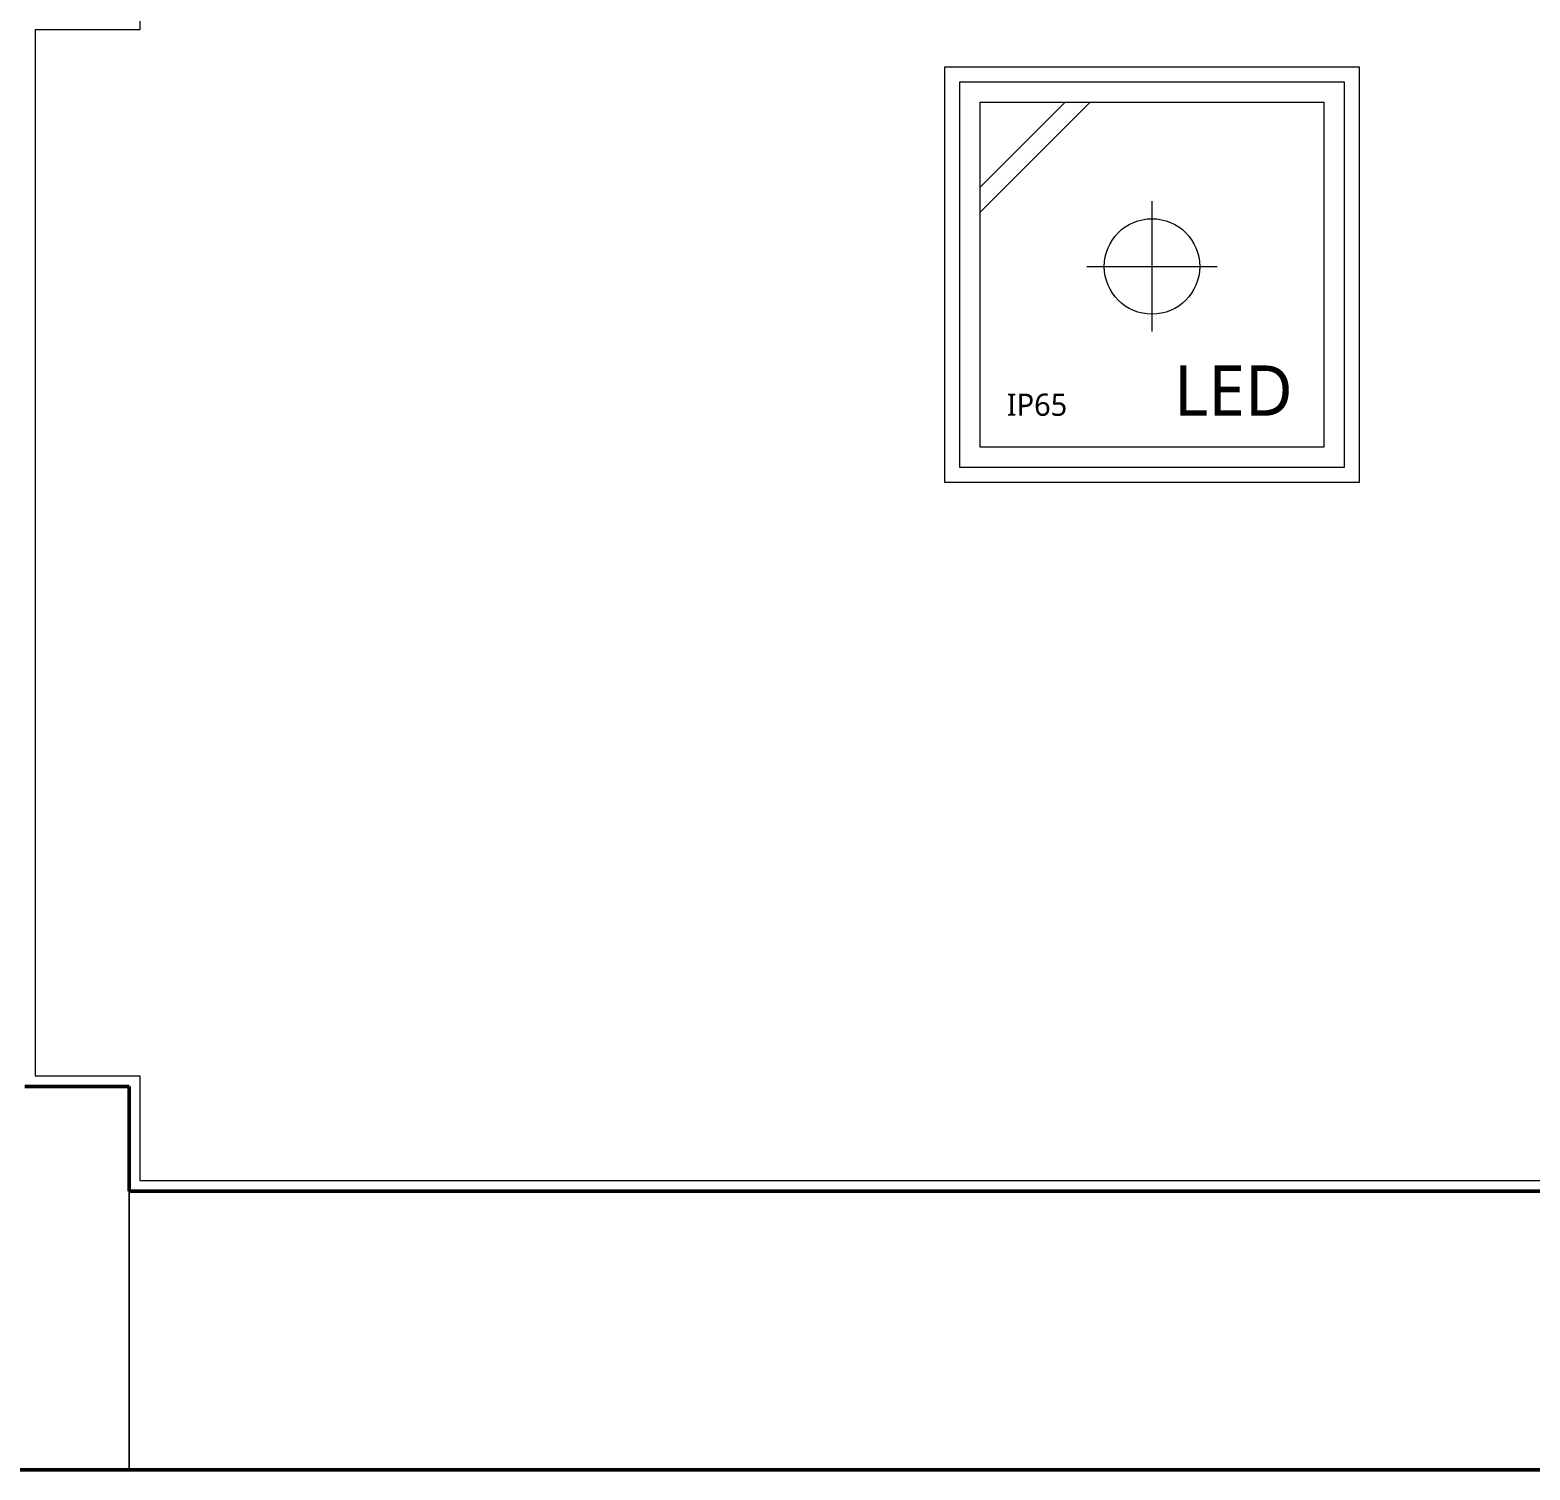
# Model space of a CAD drawing. Header units: metres. Extents: x -4 to 54.5, y -3.3 to 43.7.
# Drawn here: x 38.148 to 40.299, y 2.355 to 4.42 of the extents above; entities that cross this region are included whole.
import ezdxf

# ---------------------------------------------------------------- set-up
doc = ezdxf.new("R2010")
doc.units = ezdxf.units.M
doc.linetypes.add('Derribado', pattern=[0.4, 0.28, -0.12])
doc.layers.get('0').update_dxf_attribs({"color": 8})
for name, color, linetype, lineweight in [('A-DETL', 8, 'Continuous', 9), ('A-FLOR', 8, 'Continuous', 18), ('A-WALL', 8, 'Continuous', 9), ('S-COLS', 8, 'Continuous', 9)]:
    doc.layers.add(name, color=color, linetype=linetype, lineweight=lineweight)
doc.layers.add('IE-LUM-L-03-IP65', color=5, linetype='Continuous', lineweight=18, true_color=0x126b94)
doc.styles.add('EI_LUM_REGULAR', font='OpenSans-Regular.ttf')

# ---------------------------------------------------------------- blocks, each defined once
blk = doc.blocks.new('EI_LUM_L_03_IP65')
at = {"color": 0, "lineweight": 9}
for p, q in [((-0.246925, 0.12495), (-0.12495, 0.246925)), ((-0.246925, 0.08925), (-0.08925, 0.246925)), ((0, 0.105315), (0, -0.081515)), ((-0.093415, 0.0119), (0.093415, 0.0119))]:
    blk.add_line(p, q, dxfattribs=at)
at = {"color": 0, "lineweight": 13}
for points in [[(-0.2975, -0.2975), (0.2975, -0.2975), (0.2975, 0.2975), (-0.2975, 0.2975)], [(-0.246925, -0.246925), (0.246925, -0.246925), (0.246925, 0.246925), (-0.246925, 0.246925)]]:
    blk.add_lwpolyline(points, close=True, dxfattribs=at)
at = {"color": 0, "lineweight": 9}
blk.add_lwpolyline([(-0.27608, -0.27608), (0.27608, -0.27608), (0.27608, 0.27608), (-0.27608, 0.27608)], close=True, dxfattribs=at)
blk.add_circle((0, 0.0119), 0.068425, dxfattribs=at)
at = {"color": 0, "lineweight": 9, "style": 'EI_LUM_REGULAR'}
for s, height, p in [('LED', 0.0722077, (0.031705, -0.2023)), ('IP65', 0.0318563, (-0.20825, -0.2023))]:
    blk.add_text(s, height=height, dxfattribs=at).set_placement(p)
at = {"style": 'EI_LUM_REGULAR', "flags": 1}
for tag in ['ANCHO_CUERPO_MM', 'ALTURA_M', 'AMBIENTE', 'TIPO', 'ID', 'IP', 'GIRO_REFERENCIA', 'DESCRIPCION', 'POTENCIA_W', 'FLUJO_NOMINAL_LM', 'FLUJO_CALCULO_LM', 'MONTAJE', 'NUMERO_LOCAL', 'ESTADO', 'LARGO_CUERPO_MM', 'DIAMETRO_CUERPO_MM', 'REFERENCIA_DIMENSIONAL', 'PAGINA_PDF', 'NPT_M', 'FUENTE_XY']:
    blk.add_attdef(tag, (0, 0), '', height=0.025, dxfattribs=at)

msp = doc.modelspace()

# ---------------------------------------------------------------- linework, layer by layer
at = {"layer": 'A-DETL', "linetype": 'Derribado', "lineweight": 18}
for p, q in [((44.42, 2.755), (38.29, 2.755)), ((38.29, 2.755), (38.29, 2.355)), ((38.29, 2.355), (44.42, 2.355))]:
    msp.add_line(p, q, dxfattribs=at)
at = {"layer": 'A-FLOR', "lineweight": 9}
for p, q in [((38.305, 5.02), (38.305, 4.42)), ((38.305, 4.42), (38.155, 4.42)), ((38.155, 4.42), (38.155, 2.92)), ((38.155, 2.92), (38.305, 2.92)), ((38.305, 2.92), (38.305, 2.77)), ((38.305, 2.77), (44.405, 2.77))]:
    msp.add_line(p, q, dxfattribs=at)
at = {"layer": 'A-WALL', "lineweight": 50}
for p, q in [((44.42, 2.755), (38.29, 2.755)), ((38.29, 2.355), (44.42, 2.355))]:
    msp.add_line(p, q, dxfattribs=at)
at = {"layer": 'A-WALL', "lineweight": 5}
msp.add_line((38.29, 2.755), (38.29, 2.355), dxfattribs=at)
at = {"layer": 'S-COLS', "lineweight": 50}
for p, q in [((38.29, 2.905), (38.14, 2.905)), ((38.29, 2.755), (38.29, 2.905)), ((37.74, 2.355), (38.29, 2.355))]:
    msp.add_line(p, q, dxfattribs=at)
at = {"layer": 'S-COLS', "lineweight": 5}
msp.add_line((38.29, 2.355), (38.29, 2.755), dxfattribs=at)

# ---------------------------------------------------------------- block references
at = {"layer": 'IE-LUM-L-03-IP65'}
msp.add_blockref('EI_LUM_L_03_IP65', (39.757, 4.069), dxfattribs=at)

doc.saveas('drawing.dxf')
